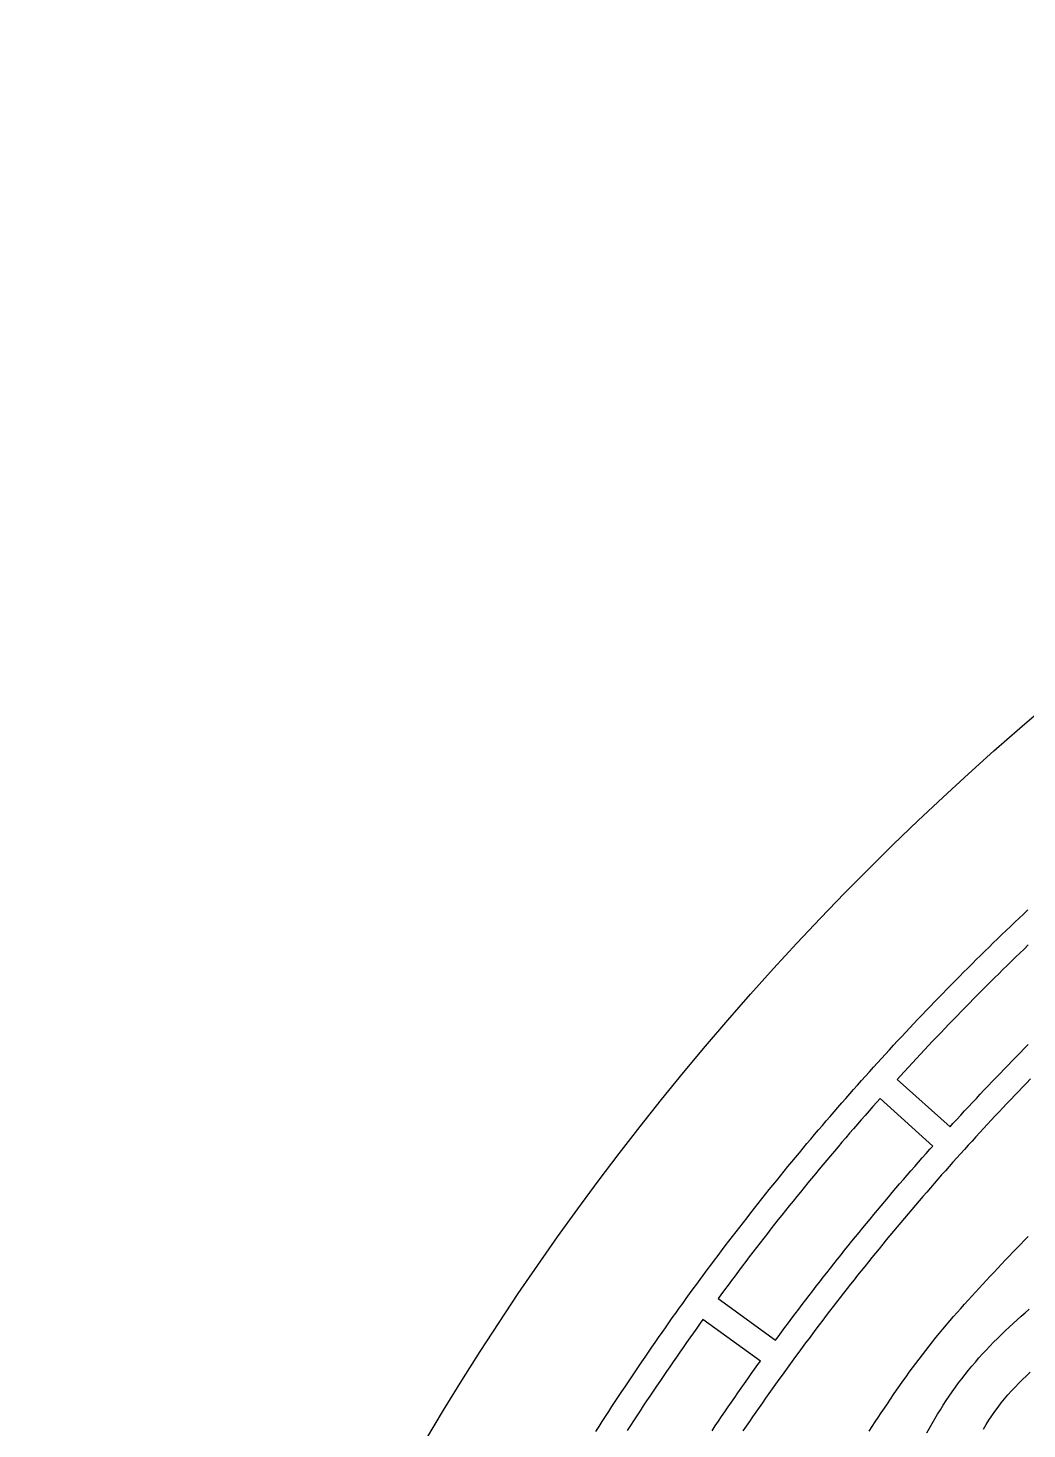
# Model space of a CAD drawing. Header units: millimetres. Extents: x -17.8 to 17.8, y -17.8 to 17.8.
# Drawn here: x -17.8 to -11.6, y 9.11 to 17.8 of the extents above; entities that cross this region are included whole.
import ezdxf

# ---------------------------------------------------------------- set-up
doc = ezdxf.new("R2010")
doc.units = ezdxf.units.MM
for name, color, linetype in [('ALTIN', 2, 'Continuous'), ('DOKU', 8, 'Continuous'), ('KESIM', 1, 'Continuous')]:
    doc.layers.add(name, color=color, linetype=linetype)

msp = doc.modelspace()

# ---------------------------------------------------------------- linework, layer by layer
at = {"layer": 'ALTIN'}
for points in [[(-14.2786, 9.0965), (-14.2587, 9.1276), (-14.2388, 9.1587), (-14.2188, 9.1897), (-14.1987, 9.2207), (-14.1785, 9.2517), (-14.1583, 9.2826), (-14.138, 9.3135), (-14.1177, 9.3443), (-14.0973, 9.3751), (-14.0768, 9.4058), (-14.0562, 9.4365), (-14.0356, 9.4671), (-14.0149, 9.4977), (-13.9942, 9.5283), (-13.9733, 9.5588), (-13.9525, 9.5893), (-13.9315, 9.6197), (-13.9105, 9.65), (-13.8894, 9.6804), (-13.8682, 9.7106), (-13.847, 9.7409), (-13.8257, 9.7711), (-13.8044, 9.8012), (-13.783, 9.8313), (-13.7615, 9.8613), (-13.7399, 9.8913), (-13.7183, 9.9213), (-13.6967, 9.9512), (-13.6749, 9.9811), (-13.6531, 10.0109), (-13.6312, 10.0406), (-13.6093, 10.0703), (-13.5873, 10.1), (-13.5652, 10.1296), (-13.5431, 10.1592), (-13.5209, 10.1887), (-13.4986, 10.2182), (-13.4763, 10.2476), (-13.4539, 10.277), (-13.4315, 10.3063), (-13.409, 10.3356), (-13.3864, 10.3648), (-13.3637, 10.394), (-13.341, 10.4231), (-13.3183, 10.4522), (-13.2954, 10.4813), (-13.2725, 10.5102), (-13.2496, 10.5392), (-13.2265, 10.5681), (-13.2034, 10.5969), (-13.1803, 10.6257), (-13.1571, 10.6544), (-13.1338, 10.6831), (-13.1105, 10.7117), (-13.0871, 10.7403), (-13.0636, 10.7688), (-13.0401, 10.7973), (-13.0165, 10.8257), (-12.9928, 10.8541), (-12.9691, 10.8824), (-12.9454, 10.9107), (-12.9215, 10.9389), (-12.8976, 10.967), (-12.8737, 10.9952), (-12.8497, 11.0232), (-12.8256, 11.0512), (-12.8014, 11.0792), (-12.7772, 11.1071), (-12.753, 11.1349), (-12.7286, 11.1627), (-12.7043, 11.1905), (-12.6798, 11.2182), (-12.6553, 11.2458), (-12.6308, 11.2734), (-12.6061, 11.3009), (-12.5814, 11.3284), (-12.5567, 11.3558), (-12.5319, 11.3832), (-12.507, 11.4105), (-12.4821, 11.4377), (-12.4571, 11.4649), (-12.4321, 11.4921), (-12.407, 11.5192), (-12.3818, 11.5462), (-12.3566, 11.5732), (-12.3313, 11.6001), (-12.306, 11.627), (-12.2806, 11.6538), (-12.2551, 11.6806), (-12.2296, 11.7073), (-12.2041, 11.734), (-12.1784, 11.7606), (-12.1527, 11.7871), (-12.127, 11.8136), (-12.1012, 11.84), (-12.0753, 11.8664), (-12.0494, 11.8927), (-12.0234, 11.919), (-11.9974, 11.9452), (-11.9713, 11.9713), (-11.9452, 11.9974), (-11.919, 12.0234), (-11.8927, 12.0494), (-11.8664, 12.0753), (-11.84, 12.1012), (-11.8136, 12.127), (-11.7871, 12.1527), (-11.7606, 12.1784), (-11.734, 12.2041), (-11.7073, 12.2296), (-11.6806, 12.2551), (-11.6538, 12.2806), (-11.627, 12.306), (-11.6001, 12.3313)], [(-11.5967, 12.114), (-11.6231, 12.0887), (-11.6494, 12.0633), (-11.6757, 12.0379), (-11.7019, 12.0124), (-11.7281, 11.9868), (-11.7542, 11.9612), (-11.7803, 11.9355), (-11.8063, 11.9098), (-11.8323, 11.884), (-11.8582, 11.8582), (-11.884, 11.8323), (-11.9098, 11.8063), (-11.9355, 11.7803), (-11.9612, 11.7542), (-11.9868, 11.7281), (-12.0124, 11.7019), (-12.0379, 11.6757), (-12.0633, 11.6494), (-12.0887, 11.6231), (-12.114, 11.5967), (-12.1393, 11.5702), (-12.1645, 11.5437), (-12.1897, 11.5171), (-12.2148, 11.4905), (-12.2398, 11.4638), (-12.2648, 11.4371), (-12.2897, 11.4103), (-12.3146, 11.3835), (-12.3394, 11.3566), (-12.3641, 11.3296), (-12.3888, 11.3026), (-12.4089, 11.2806), (-12.0819, 10.9862), (-12.0638, 11.0061), (-12.0397, 11.0324), (-12.0156, 11.0586), (-11.9915, 11.0848), (-11.9673, 11.111), (-11.943, 11.137), (-11.9187, 11.1631), (-11.8943, 11.189), (-11.8699, 11.215), (-11.8454, 11.2408), (-11.8208, 11.2666), (-11.7962, 11.2924), (-11.7715, 11.3181), (-11.7468, 11.3438), (-11.722, 11.3694), (-11.6972, 11.3949), (-11.6723, 11.4204), (-11.6474, 11.4458), (-11.6224, 11.4712), (-11.5973, 11.4966)], [(-11.5826, 11.2833), (-11.6072, 11.258), (-11.6317, 11.2326), (-11.6562, 11.2072), (-11.6806, 11.1818), (-11.705, 11.1563), (-11.7293, 11.1307), (-11.7536, 11.1051), (-11.7778, 11.0794), (-11.8019, 11.0537), (-11.826, 11.0279), (-11.85, 11.0021), (-11.874, 10.9762), (-11.8979, 10.9503), (-11.9218, 10.9243), (-11.9456, 10.8983), (-11.9693, 10.8722), (-11.993, 10.846), (-12.0167, 10.8198), (-12.0402, 10.7936), (-12.0637, 10.7673), (-12.0872, 10.741), (-12.1106, 10.7146), (-12.134, 10.6881), (-12.1572, 10.6616), (-12.1805, 10.6351), (-12.2037, 10.6085), (-12.2268, 10.5818), (-12.2498, 10.5551), (-12.2728, 10.5284), (-12.2958, 10.5016), (-12.3186, 10.4747), (-12.3415, 10.4478), (-12.3642, 10.4209), (-12.3869, 10.3939), (-12.4096, 10.3668), (-12.4322, 10.3397), (-12.4547, 10.3126), (-12.4772, 10.2854), (-12.4996, 10.2581), (-12.5219, 10.2308), (-12.5442, 10.2035), (-12.5665, 10.1761), (-12.5886, 10.1487), (-12.6107, 10.1212), (-12.6328, 10.0936), (-12.6548, 10.0661), (-12.6767, 10.0384), (-12.6986, 10.0107), (-12.7204, 9.983), (-12.7421, 9.9552), (-12.7638, 9.9274), (-12.7855, 9.8996), (-12.807, 9.8716), (-12.8285, 9.8437), (-12.85, 9.8157), (-12.8714, 9.7876), (-12.8927, 9.7595), (-12.9139, 9.7313), (-12.9351, 9.7032), (-12.9563, 9.6749), (-12.9774, 9.6466), (-12.9984, 9.6183), (-13.0193, 9.5899), (-13.0402, 9.5615), (-13.061, 9.533), (-13.0818, 9.5045), (-13.1025, 9.4759), (-13.1232, 9.4473), (-13.1437, 9.4187), (-13.1642, 9.39), (-13.1847, 9.3612), (-13.2051, 9.3324), (-13.2254, 9.3036), (-13.2457, 9.2747), (-13.2659, 9.2458), (-13.286, 9.2168), (-13.3061, 9.1878), (-13.3261, 9.1588), (-13.3461, 9.1297), (-13.366, 9.1006)], [(-13.5581, 9.1021), (-13.5382, 9.1316), (-13.5182, 9.1611), (-13.4982, 9.1906), (-13.4781, 9.22), (-13.458, 9.2494), (-13.4378, 9.2788), (-13.4175, 9.308), (-13.3972, 9.3373), (-13.3768, 9.3665), (-13.3563, 9.3957), (-13.3358, 9.4248), (-13.3152, 9.4539), (-13.2945, 9.4829), (-13.2738, 9.5119), (-13.2581, 9.5337), (-13.6141, 9.7923), (-13.6314, 9.7682), (-13.6527, 9.7384), (-13.6739, 9.7086), (-13.6951, 9.6787), (-13.7162, 9.6488), (-13.7372, 9.6189), (-13.7581, 9.5889), (-13.779, 9.5588), (-13.7998, 9.5288), (-13.8206, 9.4986), (-13.8413, 9.4685), (-13.8619, 9.4382), (-13.8825, 9.408), (-13.903, 9.3777), (-13.9234, 9.3473), (-13.9437, 9.3169), (-13.964, 9.2865), (-13.9843, 9.256), (-14.0044, 9.2255), (-14.0245, 9.1949), (-14.0445, 9.1643), (-14.0645, 9.1336), (-14.0844, 9.1029)]]:
    msp.add_lwpolyline(points, dxfattribs=at)
msp.add_lwpolyline([(-13.0202, 9.8561), (-12.9987, 9.8845), (-12.9771, 9.9128), (-12.9555, 9.9411), (-12.9337, 9.9693), (-12.912, 9.9975), (-12.8901, 10.0257), (-12.8682, 10.0538), (-12.8463, 10.0818), (-12.8242, 10.1098), (-12.8021, 10.1378), (-12.78, 10.1657), (-12.7578, 10.1935), (-12.7355, 10.2213), (-12.7132, 10.2491), (-12.6908, 10.2768), (-12.6683, 10.3045), (-12.6458, 10.3321), (-12.6233, 10.3596), (-12.6006, 10.3872), (-12.5779, 10.4146), (-12.5552, 10.442), (-12.5324, 10.4694), (-12.5095, 10.4967), (-12.4866, 10.524), (-12.4636, 10.5512), (-12.4405, 10.5784), (-12.4174, 10.6055), (-12.3943, 10.6326), (-12.371, 10.6596), (-12.3478, 10.6865), (-12.3244, 10.7134), (-12.301, 10.7403), (-12.2775, 10.7671), (-12.254, 10.7939), (-12.2304, 10.8206), (-12.2068, 10.8472), (-12.1889, 10.8673), (-12.5159, 11.1617), (-12.5357, 11.1395), (-12.56, 11.1121), (-12.5842, 11.0847), (-12.6084, 11.0572), (-12.6324, 11.0297), (-12.6565, 11.0021), (-12.6805, 10.9745), (-12.7044, 10.9468), (-12.7282, 10.919), (-12.752, 10.8912), (-12.7757, 10.8634), (-12.7994, 10.8355), (-12.823, 10.8075), (-12.8466, 10.7795), (-12.8701, 10.7515), (-12.8935, 10.7234), (-12.9168, 10.6952), (-12.9401, 10.667), (-12.9634, 10.6388), (-12.9866, 10.6105), (-13.0097, 10.5821), (-13.0327, 10.5537), (-13.0557, 10.5252), (-13.0787, 10.4967), (-13.1015, 10.4682), (-13.1243, 10.4396), (-13.1471, 10.4109), (-13.1698, 10.3822), (-13.1924, 10.3534), (-13.2149, 10.3246), (-13.2374, 10.2958), (-13.2599, 10.2669), (-13.2822, 10.2379), (-13.3045, 10.2089), (-13.3268, 10.1799), (-13.349, 10.1508), (-13.3711, 10.1216), (-13.3931, 10.0924), (-13.4151, 10.0632), (-13.437, 10.0339), (-13.4589, 10.0046), (-13.4807, 9.9752), (-13.5024, 9.9457), (-13.52, 9.9218), (-13.1641, 9.6631), (-13.1481, 9.6848), (-13.127, 9.7135), (-13.1058, 9.7421), (-13.0845, 9.7706), (-13.0631, 9.7992), (-13.0417, 9.8276)], close=True, dxfattribs=at)
at = {"layer": 'DOKU'}
for points in [[(-12.5825, 9.0999), (-12.564, 9.1283), (-12.5455, 9.1567), (-12.5269, 9.1851), (-12.5081, 9.2134), (-12.4893, 9.2416), (-12.4704, 9.2698), (-12.4514, 9.2979), (-12.4323, 9.3259), (-12.413, 9.3538), (-12.3936, 9.3817), (-12.374, 9.4094), (-12.3543, 9.437), (-12.3344, 9.4645), (-12.3143, 9.4919), (-12.2941, 9.5191), (-12.2737, 9.5462), (-12.2532, 9.5732), (-12.2324, 9.6001), (-12.2115, 9.6268), (-12.1904, 9.6534), (-12.1692, 9.6798), (-12.1477, 9.7061), (-12.1261, 9.7322), (-12.1043, 9.7583), (-12.0824, 9.7841), (-12.0603, 9.8099), (-12.0381, 9.8355), (-12.0157, 9.861), (-11.9932, 9.8864), (-11.9705, 9.9117), (-11.9477, 9.9368), (-11.9248, 9.9619), (-11.9019, 9.9868), (-11.8788, 10.0117), (-11.8556, 10.0365), (-11.8324, 10.0613), (-11.8091, 10.0859), (-11.7858, 10.1105), (-11.7624, 10.1351), (-11.739, 10.1596), (-11.7155, 10.1842), (-11.6921, 10.2086), (-11.6686, 10.2331), (-11.6452, 10.2576), (-11.6217, 10.2821), (-11.5983, 10.3065)], [(-12.2259, 9.088), (-12.2095, 9.1172), (-12.1928, 9.1463), (-12.1759, 9.1752), (-12.1588, 9.2039), (-12.1413, 9.2324), (-12.1235, 9.2607), (-12.1053, 9.2887), (-12.0868, 9.3165), (-12.0679, 9.344), (-12.0487, 9.3712), (-12.029, 9.3981), (-12.009, 9.4247), (-11.9886, 9.451), (-11.9678, 9.477), (-11.9466, 9.5027), (-11.925, 9.5281), (-11.903, 9.5532), (-11.8807, 9.5779), (-11.858, 9.6024), (-11.835, 9.6266), (-11.8117, 9.6505), (-11.788, 9.6742), (-11.7641, 9.6976), (-11.74, 9.7208), (-11.7156, 9.7437), (-11.691, 9.7665), (-11.6662, 9.7891), (-11.6412, 9.8115), (-11.6162, 9.8338), (-11.591, 9.856)], [(-11.8752, 9.1121), (-11.8582, 9.1403), (-11.8406, 9.168), (-11.8224, 9.1952), (-11.8037, 9.222), (-11.7843, 9.2484), (-11.7644, 9.2743), (-11.7439, 9.2997), (-11.7228, 9.3247), (-11.701, 9.3492), (-11.6788, 9.3732), (-11.6559, 9.3968), (-11.6326, 9.4199), (-11.6087, 9.4426), (-11.5844, 9.4648)]]:
    msp.add_lwpolyline(points, dxfattribs=at)
at = {"layer": 'KESIM'}
msp.add_circle((0, 0), 17.8, dxfattribs=at)

doc.saveas('drawing.dxf')
